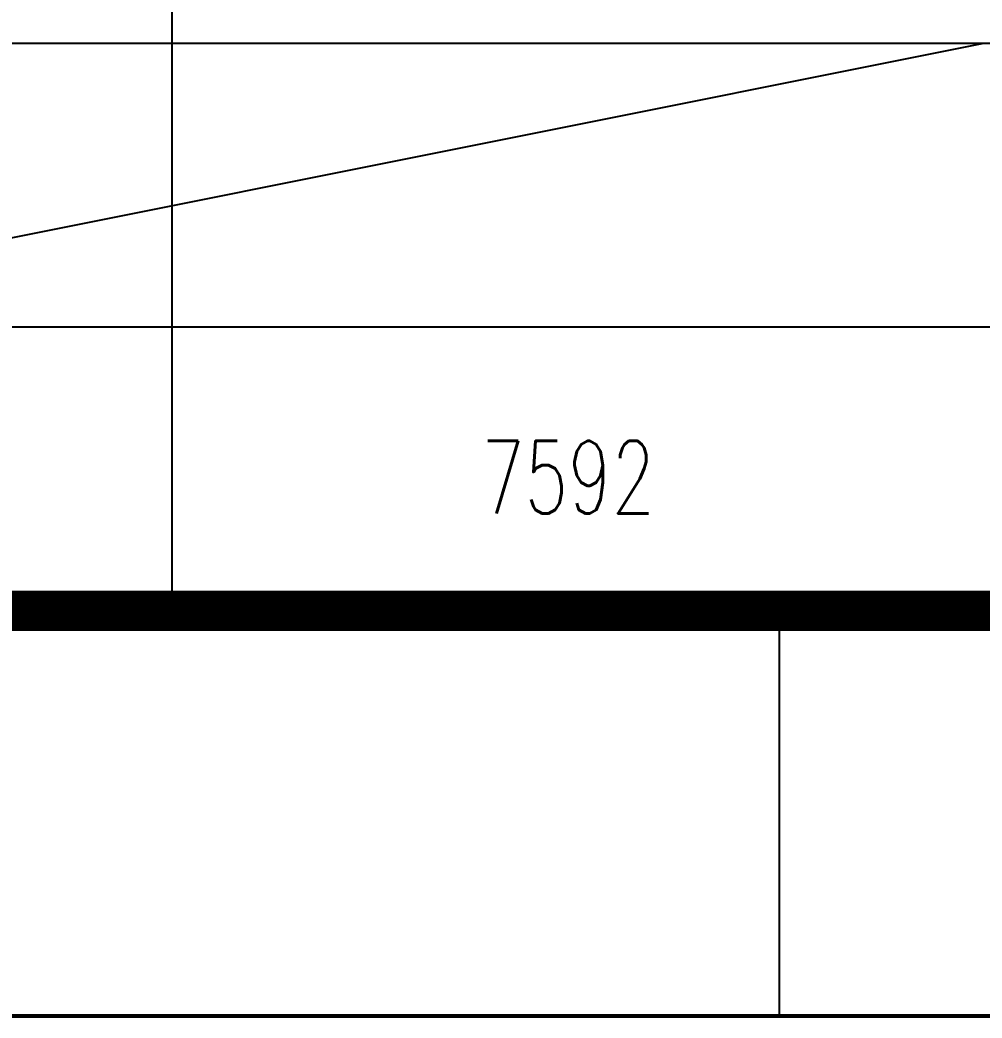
# Model space of a CAD drawing. Extents: x 93518 to 937116, y -359949 to 58022.
# Drawn here: x 773147 to 775522, y -42121 to -39659 of the extents above; entities that cross this region are included whole.
import ezdxf
from ezdxf.enums import TextEntityAlignment as Align

# ---------------------------------------------------------------- set-up
doc = ezdxf.new("R2010")
doc.units = 0
doc.header["$LTSCALE"] = 1000
doc.header["$MEASUREMENT"] = 0
doc.layers.get('0').update_dxf_attribs({"linetype": 'CONTINUOUS'})
doc.layers.add('PUB_TEXT', color=7, linetype='CONTINUOUS')
doc.styles.add('HZ', font='geditxt.shx', dxfattribs={"width": 0.8, "bigfont": 'dxt.shx'})
doc.styles.add('TK', font='geditxt.shx', dxfattribs={"width": 0.75, "bigfont": 'dxt.shx'})

# ---------------------------------------------------------------- blocks, each defined once
blk = doc.blocks.new('GEDI_WK_A11')
at = {"color": 3}
blk.add_line((900, 0), (900, 10), dxfattribs=at)
for points, const_width in [([(0, 0), (1050, 0), (1050, 594), (0, 594)], 0.1), ([(25, 10), (1040, 10), (1040, 584), (25, 584)], 1)]:
    blk.add_lwpolyline(points, close=True, dxfattribs=dict(at, const_width=const_width))
blk = doc.blocks.new('GEDI_TQ_2012')
at = {"color": 2}
for p, q in [((-155, 0), (-155, 28)), ((0, 14), (-170, 14)), ((0, 7), (-180, 7))]:
    blk.add_line(p, q, dxfattribs=at)
at = {"color": 7}
blk.add_line((0, 0), (-180, 0), dxfattribs=at)
blk = doc.blocks.new('A$C7DF8697A')
for name, p in [('GEDI_WK_A11', (0, 0)), ('GEDI_TQ_2012', (1040, 10))]:
    blk.add_blockref(name, p)
at = {"style": 'TK', "width": 0.85}
for tag, height, p in [('PROJECTNAME', 4.75, (985, 44)), ('PHASE', 4, (1027, 44)), ('DRAWINGNAME', 4.75, (995, 31))]:
    blk.add_attdef(tag, text='', height=height, dxfattribs=at).set_placement(p, align=Align.MIDDLE_CENTER)
for tag, p, height in [('APPROVE', (872, 32.75), 3.5), ('DESIGN', (917, 32.75), 3.5), ('REVIEW1', (872, 25.75), 3.5), ('DRAW', (917, 25.75), 3.5), ('DRAWINGNUMBER', (967, 18.5), 4), ('REVIEW2', (872, 18.75), 3.5), ('PROPORTION', (917, 18.75), 3.5), ('CHECK', (872, 11.75), 3.5), ('DATE', (917, 11.75), 3.5), ('VERSION', (1033, 11.75), 3.5)]:
    blk.add_attdef(tag, p, '', height=height, dxfattribs=at)

msp = doc.modelspace()

# ---------------------------------------------------------------- linework, layer by layer
at = {"color": 1}
msp.add_line((772022.3, -40416.5), (775522.3, -39716.5), dxfattribs=at)

# ---------------------------------------------------------------- block references
at = {"xscale": 100, "yscale": 100, "zscale": 100}
msp.add_blockref('A$C7DF8697A', (685022.3, -42116.5), dxfattribs=at)

# ---------------------------------------------------------------- texts
at = {"layer": 'PUB_TEXT', "style": 'HZ', "width": 0.7}
msp.add_text('7592', height=178.56, dxfattribs=at).set_placement((774285.9, -40876.1))

doc.saveas('drawing.dxf')
